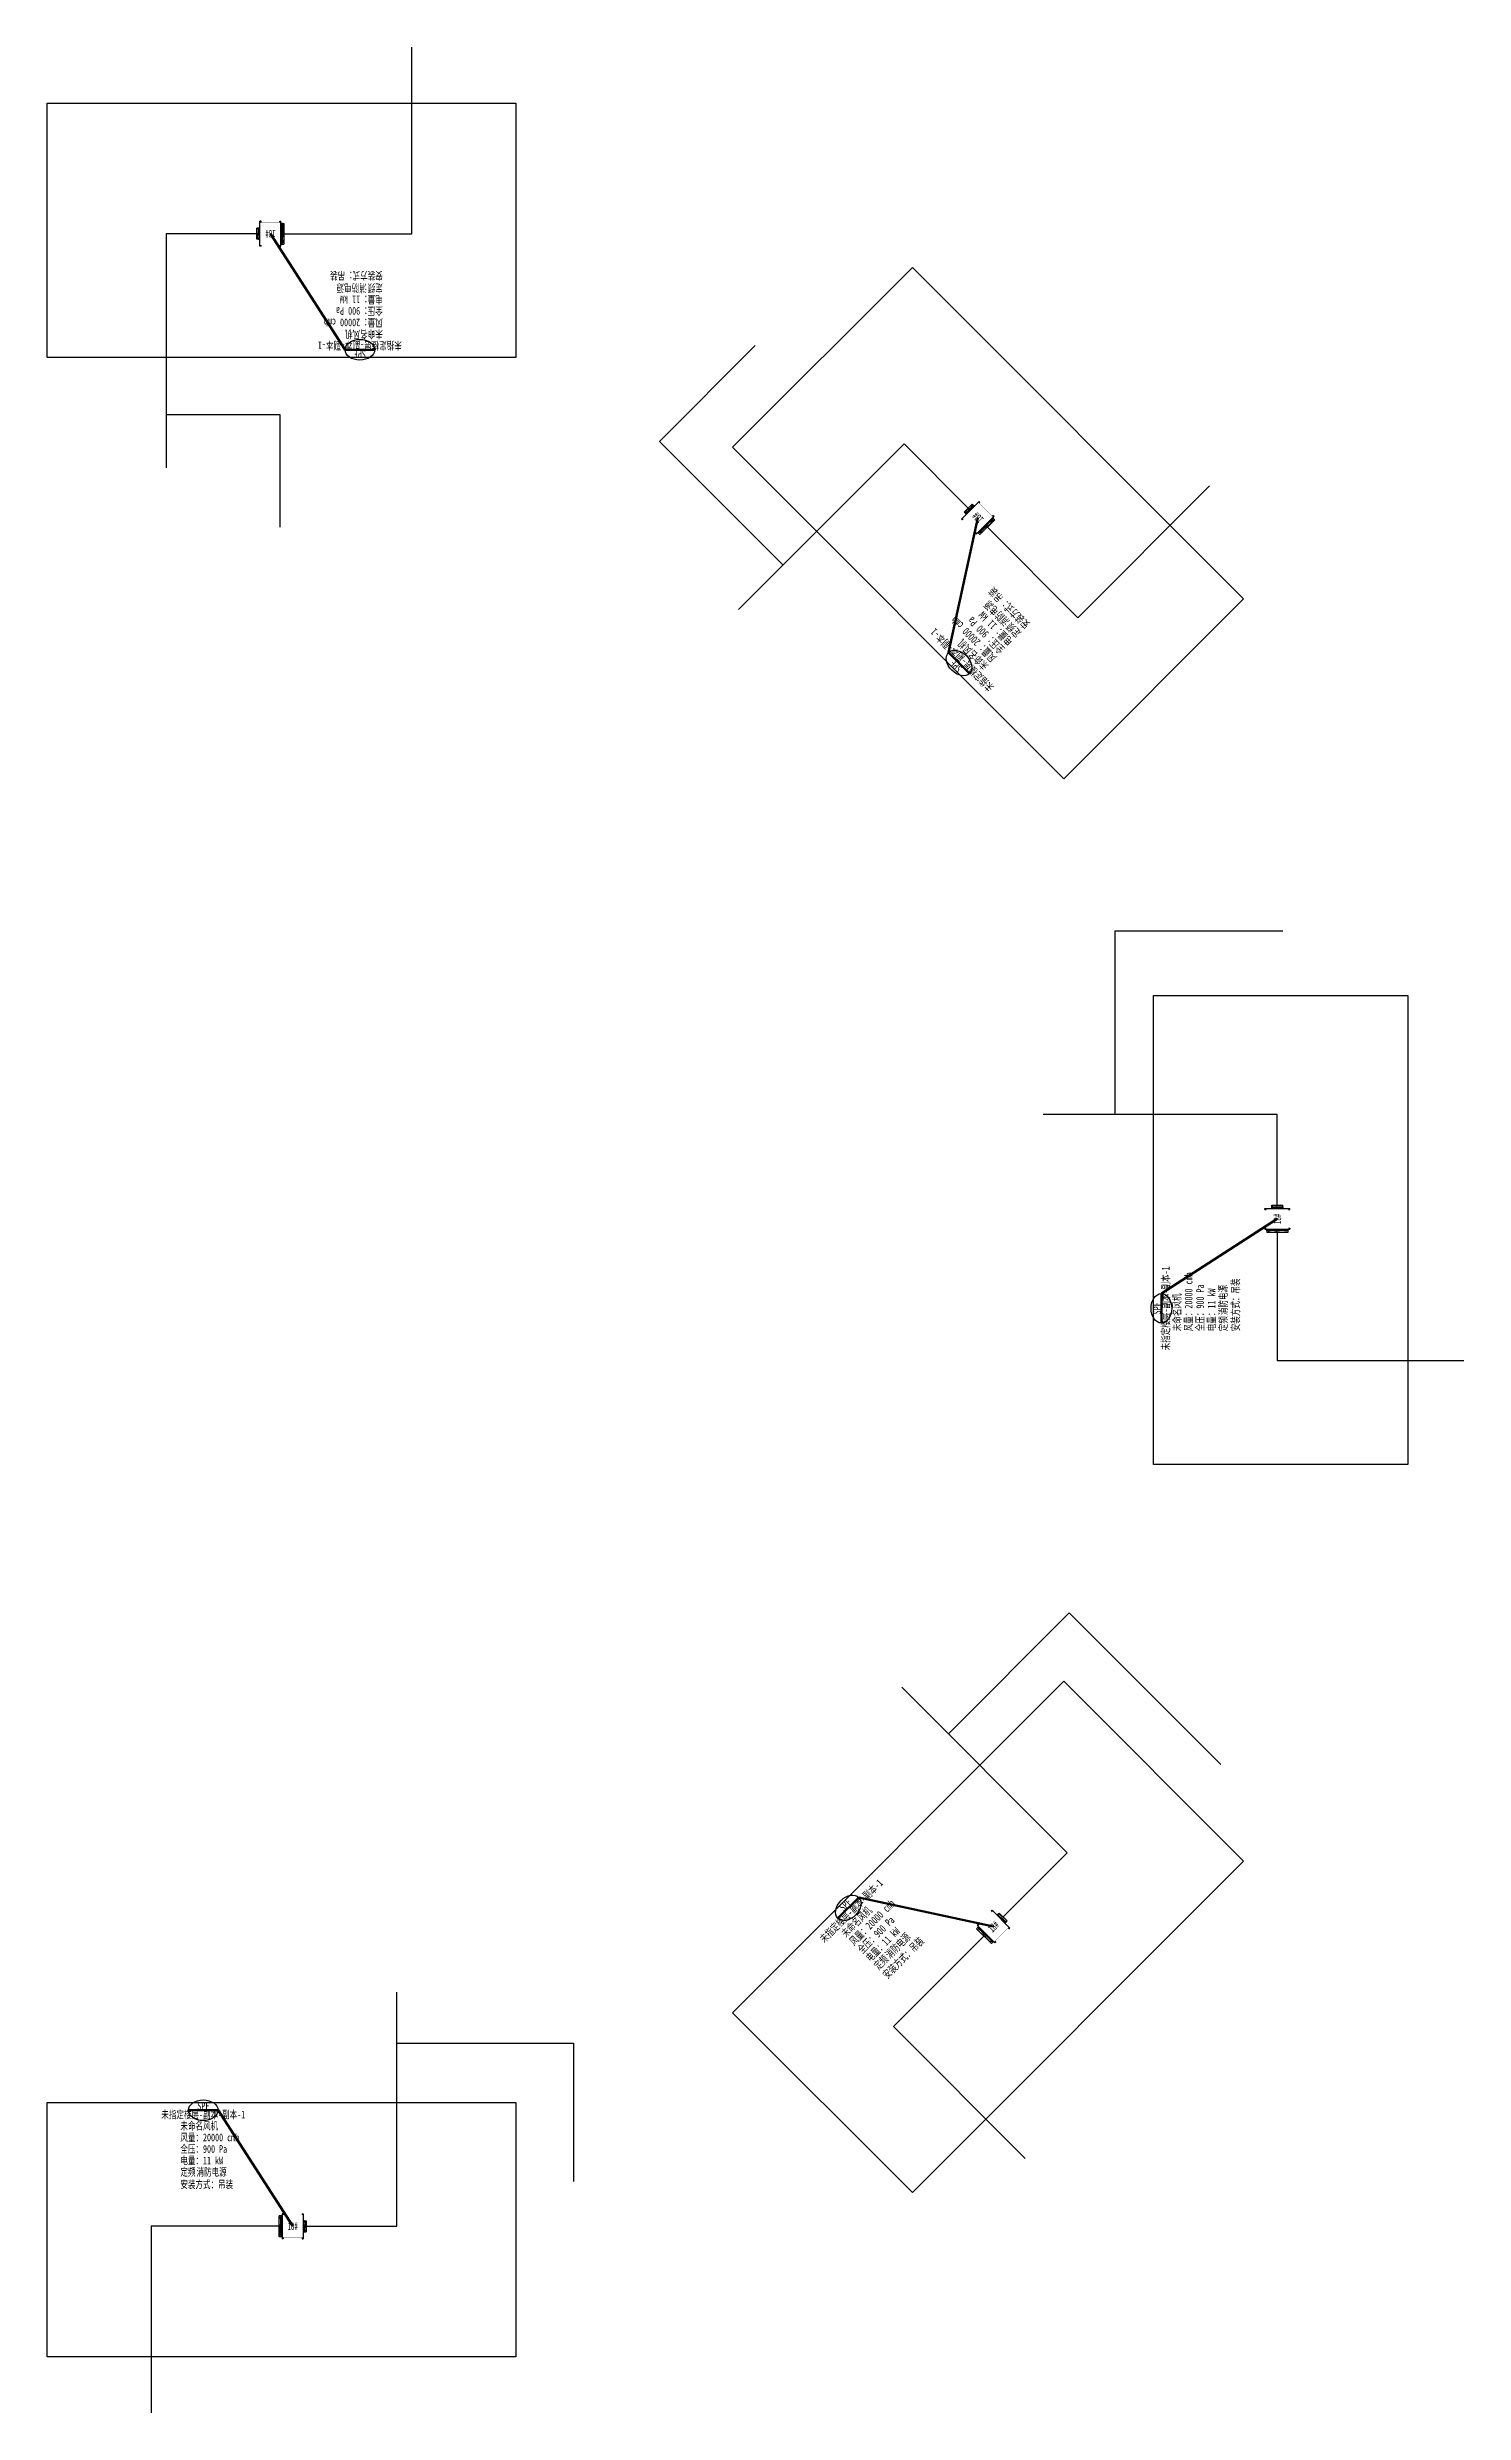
# Model space of a CAD drawing. Header units: inches. Extents: x 18625 to 740902, y -192685 to 58033.
# Drawn here: x 376830 to 445926, y -192685 to -77349 of the extents above; entities that cross this region are included whole.
import ezdxf
from ezdxf.enums import TextEntityAlignment as Align

# ---------------------------------------------------------------- set-up
doc = ezdxf.new("R2010")
doc.units = ezdxf.units.IN
doc.header["$MEASUREMENT"] = 0
doc.layers.add('H-DIMS-FANS', color=7, linetype='Continuous')
doc.layers.add('H-FIRE-FBOX', color=161, linetype='Continuous')
doc.styles.add('TH-STYLE1', font='STFANGSO.TTF', dxfattribs={"width": 0.7})

# ---------------------------------------------------------------- blocks, each defined once
blk = doc.blocks.new('*U5')
for p, q in [((1440, 510), (1340, 510)), ((1340, -510), (1340, 510)), ((1440, -540), (1440, 540)), ((1490, 510), (1440, 510)), ((1540, 610), (1490, 610)), ((1490, 610), (1490, -610)), ((1540, 610), (1540, 550)), ((2460, 610), (2510, 610)), ((2460, 610), (2460, 550)), ((2510, 610), (2510, -610)), ((2560, 270), (2510, 270)), ((2560, -300), (2560, 300)), ((2560, 270), (2660, 270)), ((2660, 270), (2660, -270)), ((1440, -510), (1340, -510)), ((1490, -510), (1440, -510)), ((1540, -610), (1490, -610)), ((1540, -550), (1540, -610)), ((2460, -550), (2460, -610)), ((2460, -610), (2510, -610)), ((2560, -270), (2510, -270)), ((2560, -270), (2660, -270))]:
    blk.add_line(p, q)
at = {"const_width": 6}
blk.add_lwpolyline([(1718, -550), (1520, -550, -0.4142136), (1490, -520), (1490, 520, -0.4142136), (1520, 550), (2480, 550, -0.4142136), (2510, 520), (2510, -520, -0.4142136), (2480, -550), (1718, -550)], format="xyb", dxfattribs=at)
for centre, radius, start, end in [((2145, -228), 787, 163.16365, 196.83635), ((638, 228), 787, 343.16365, 16.83635), ((2885, -129), 303, 154.7763, 205.2237), ((2337, 129), 303, 334.7763, 25.2237)]:
    blk.add_arc(centre, radius, start, end)
at = {"layer": 'H-DIMS-FANS', "linetype": 'ByBlock', "lineweight": 100}
blk.add_line((-3083, 5655), (-1643, 5655), dxfattribs=at)
blk.add_lwpolyline([(-1643, 5655), (2000, 0)], dxfattribs=at)
at = {"layer": 'H-DIMS-FANS'}
blk.add_ellipse((-2363, 5655), major_axis=(-720, 0), ratio=0.7, dxfattribs=at)
at = {"style": 'TH-STYLE1', "width": 0.55}
blk.add_text('18#', height=375, dxfattribs=at).set_placement((2000, 0), align=Align.MIDDLE)
at = {"layer": 'H-DIMS-FANS', "style": 'TH-STYLE1', "width": 0.7}
for tag, p in [('设备符号', (-2363, 5865)), ('楼层-编号', (-2363, 5445))]:
    blk.add_attdef(tag, text='', height=375, dxfattribs=at).set_placement(p, align=Align.MIDDLE_CENTER)
for tag, p in [('风机功能', (-3479, 4704)), ('全压', (-3479, 3579)), ('风量', (-3479, 4142)), ('定频', (-3479, 2454)), ('电量', (-3479, 3017)), ('消防电源', (-2692, 2454)), ('备注', (-3479, 1242)), ('安装方式', (-3479, 1848))]:
    blk.add_attdef(tag, p, '', height=375, dxfattribs=at)

msp = doc.modelspace()

# ---------------------------------------------------------------- linework, layer by layer
for points in [[(388376, -86442), (394615, -86442), (394615, -77349)], [(387056, -86442), (382631, -86442), (382631, -97860)], [(412722, -102595), (406693, -96566), (411365, -91894)], [(382631, -95255), (388166, -95255), (388166, -100748)], [(421756, -99819), (418627, -96690), (410553, -104763)], [(422689, -100752), (427101, -105164), (433530, -98734)], [(428923, -129389), (428923, -120424), (437099, -120424)], [(436833, -133814), (436833, -129389), (425416, -129389)], [(436833, -135134), (436833, -141373), (445926, -141373)], [(420785, -159585), (426685, -153685), (434081, -161081)], [(423457, -168514), (426586, -165385), (418512, -157311)], [(422523, -169447), (418112, -173859), (424541, -180289)], [(389461, -183592), (393886, -183592), (393886, -172174)], [(393886, -174670), (402505, -174670), (402505, -181409)], [(388141, -183592), (381902, -183592), (381902, -192685)]]:
    msp.add_lwpolyline(points)
for points in [[(399687, -92474), (376830, -92474), (376830, -80072), (399687, -80072)], [(426422, -113016), (410259, -96853), (419029, -88084), (435191, -104247)], [(430801, -146446), (430801, -123588), (443203, -123588), (443203, -146446)], [(410259, -173180), (426422, -157018), (435191, -165787), (419029, -181950)], [(376830, -177560), (399687, -177560), (399687, -189961), (376830, -189961)]]:
    msp.add_lwpolyline(points, close=True)

# ---------------------------------------------------------------- block references
at = {"layer": 'H-FIRE-FBOX'}
ref = msp.add_blockref('*U5', (389716, -86442), dxfattribs=dict(at, rotation=180))
ref.add_attrib('设备符号', 'SPF', dxfattribs={"layer": 'H-DIMS-FANS', "height": 375, "rotation": 180, "style": 'TH-STYLE1', "width": 0.7}).set_placement((392079, -92307), align=Align.MIDDLE_CENTER)
ref.add_attrib('楼层-编号', '未指定楼层-副本-副本-1', dxfattribs={"layer": 'H-DIMS-FANS', "height": 375, "rotation": 180, "style": 'TH-STYLE1', "width": 0.7}).set_placement((392079, -91887), align=Align.MIDDLE_CENTER)
ref.add_attrib('风机功能', '未命名风机', (393195, -91146), dxfattribs={"layer": 'H-DIMS-FANS', "height": 375, "rotation": 180, "style": 'TH-STYLE1', "width": 0.7})
ref.add_attrib('风量', '风量：20000 cmh', (393195, -90584), dxfattribs={"layer": 'H-DIMS-FANS', "height": 375, "rotation": 180, "style": 'TH-STYLE1', "width": 0.7})
ref.add_attrib('全压', '全压：900 Pa', (393195, -90021), dxfattribs={"layer": 'H-DIMS-FANS', "height": 375, "rotation": 180, "style": 'TH-STYLE1', "width": 0.7})
ref.add_attrib('电量', '电量：11 kW', (393195, -89459), dxfattribs={"layer": 'H-DIMS-FANS', "height": 375, "rotation": 180, "style": 'TH-STYLE1', "width": 0.7})
ref.add_attrib('定频', '定频', (393195, -88896), dxfattribs={"layer": 'H-DIMS-FANS', "height": 375, "rotation": 180, "style": 'TH-STYLE1', "width": 0.7})
ref.add_attrib('消防电源', '消防电源', (392407, -88896), dxfattribs={"layer": 'H-DIMS-FANS', "height": 375, "rotation": 180, "style": 'TH-STYLE1', "width": 0.7})
ref.add_attrib('安装方式', '安装方式：吊装', (393195, -88290), dxfattribs={"layer": 'H-DIMS-FANS', "height": 375, "rotation": 180, "style": 'TH-STYLE1', "width": 0.7})
ref = msp.add_blockref('*U5', (423636, -101699), dxfattribs=dict(at, rotation=135))
ref.add_attrib('设备符号', 'SPF', dxfattribs={"layer": 'H-DIMS-FANS', "height": 375, "rotation": 135, "style": 'TH-STYLE1', "width": 0.7}).set_placement((421160, -107518), align=Align.MIDDLE_CENTER)
ref.add_attrib('楼层-编号', '未指定楼层-副本-副本-1', dxfattribs={"layer": 'H-DIMS-FANS', "height": 375, "rotation": 135, "style": 'TH-STYLE1', "width": 0.7}).set_placement((421457, -107221), align=Align.MIDDLE_CENTER)
ref.add_attrib('风机功能', '未命名风机', (422770, -107486), dxfattribs={"layer": 'H-DIMS-FANS', "height": 375, "rotation": 135, "style": 'TH-STYLE1', "width": 0.7})
ref.add_attrib('风量', '风量：20000 cmh', (423168, -107089), dxfattribs={"layer": 'H-DIMS-FANS', "height": 375, "rotation": 135, "style": 'TH-STYLE1', "width": 0.7})
ref.add_attrib('全压', '全压：900 Pa', (423566, -106691), dxfattribs={"layer": 'H-DIMS-FANS', "height": 375, "rotation": 135, "style": 'TH-STYLE1', "width": 0.7})
ref.add_attrib('电量', '电量：11 kW', (423963, -106293), dxfattribs={"layer": 'H-DIMS-FANS', "height": 375, "rotation": 135, "style": 'TH-STYLE1', "width": 0.7})
ref.add_attrib('定频', '定频', (424361, -105895), dxfattribs={"layer": 'H-DIMS-FANS', "height": 375, "rotation": 135, "style": 'TH-STYLE1', "width": 0.7})
ref.add_attrib('消防电源', '消防电源', (423804, -105338), dxfattribs={"layer": 'H-DIMS-FANS', "height": 375, "rotation": 135, "style": 'TH-STYLE1', "width": 0.7})
ref.add_attrib('安装方式', '安装方式：吊装', (424790, -105467), dxfattribs={"layer": 'H-DIMS-FANS', "height": 375, "rotation": 135, "style": 'TH-STYLE1', "width": 0.7})
ref = msp.add_blockref('*U5', (436833, -136474), dxfattribs=dict(at, rotation=90))
ref.add_attrib('设备符号', 'SPF', dxfattribs={"layer": 'H-DIMS-FANS', "height": 375, "rotation": 90, "style": 'TH-STYLE1', "width": 0.7}).set_placement((430968, -138837), align=Align.MIDDLE_CENTER)
ref.add_attrib('楼层-编号', '未指定楼层-副本-副本-1', dxfattribs={"layer": 'H-DIMS-FANS', "height": 375, "rotation": 90, "style": 'TH-STYLE1', "width": 0.7}).set_placement((431388, -138837), align=Align.MIDDLE_CENTER)
ref.add_attrib('风机功能', '未命名风机', (432129, -139953), dxfattribs={"layer": 'H-DIMS-FANS', "height": 375, "rotation": 90, "style": 'TH-STYLE1', "width": 0.7})
ref.add_attrib('风量', '风量：20000 cmh', (432691, -139953), dxfattribs={"layer": 'H-DIMS-FANS', "height": 375, "rotation": 90, "style": 'TH-STYLE1', "width": 0.7})
ref.add_attrib('全压', '全压：900 Pa', (433254, -139953), dxfattribs={"layer": 'H-DIMS-FANS', "height": 375, "rotation": 90, "style": 'TH-STYLE1', "width": 0.7})
ref.add_attrib('电量', '电量：11 kW', (433816, -139953), dxfattribs={"layer": 'H-DIMS-FANS', "height": 375, "rotation": 90, "style": 'TH-STYLE1', "width": 0.7})
ref.add_attrib('定频', '定频', (434379, -139953), dxfattribs={"layer": 'H-DIMS-FANS', "height": 375, "rotation": 90, "style": 'TH-STYLE1', "width": 0.7})
ref.add_attrib('消防电源', '消防电源', (434379, -139166), dxfattribs={"layer": 'H-DIMS-FANS', "height": 375, "rotation": 90, "style": 'TH-STYLE1', "width": 0.7})
ref.add_attrib('安装方式', '安装方式：吊装', (434985, -139953), dxfattribs={"layer": 'H-DIMS-FANS', "height": 375, "rotation": 90, "style": 'TH-STYLE1', "width": 0.7})
ref = msp.add_blockref('*U5', (421576, -170395), dxfattribs=dict(at, rotation=44.99999999999999))
ref.add_attrib('设备符号', 'SPF', dxfattribs={"layer": 'H-DIMS-FANS', "height": 375, "rotation": 45, "style": 'TH-STYLE1', "width": 0.7}).set_placement((415758, -167918), align=Align.MIDDLE_CENTER)
ref.add_attrib('楼层-编号', '未指定楼层-副本-副本-1', dxfattribs={"layer": 'H-DIMS-FANS', "height": 375, "rotation": 45, "style": 'TH-STYLE1', "width": 0.7}).set_placement((416054, -168215), align=Align.MIDDLE_CENTER)
ref.add_attrib('风机功能', '未命名风机', (415789, -169528), dxfattribs={"layer": 'H-DIMS-FANS', "height": 375, "rotation": 45, "style": 'TH-STYLE1', "width": 0.7})
ref.add_attrib('风量', '风量：20000 cmh', (416187, -169926), dxfattribs={"layer": 'H-DIMS-FANS', "height": 375, "rotation": 45, "style": 'TH-STYLE1', "width": 0.7})
ref.add_attrib('全压', '全压：900 Pa', (416585, -170324), dxfattribs={"layer": 'H-DIMS-FANS', "height": 375, "rotation": 45, "style": 'TH-STYLE1', "width": 0.7})
ref.add_attrib('电量', '电量：11 kW', (416982, -170722), dxfattribs={"layer": 'H-DIMS-FANS', "height": 375, "rotation": 45, "style": 'TH-STYLE1', "width": 0.7})
ref.add_attrib('定频', '定频', (417380, -171119), dxfattribs={"layer": 'H-DIMS-FANS', "height": 375, "rotation": 45, "style": 'TH-STYLE1', "width": 0.7})
ref.add_attrib('消防电源', '消防电源', (417937, -170563), dxfattribs={"layer": 'H-DIMS-FANS', "height": 375, "rotation": 45, "style": 'TH-STYLE1', "width": 0.7})
ref.add_attrib('安装方式', '安装方式：吊装', (417809, -171548), dxfattribs={"layer": 'H-DIMS-FANS', "height": 375, "rotation": 45, "style": 'TH-STYLE1', "width": 0.7})
ref = msp.add_blockref('*U5', (386801, -183592), dxfattribs=at)
ref.add_attrib('设备符号', 'SPF', dxfattribs={"layer": 'H-DIMS-FANS', "height": 375, "style": 'TH-STYLE1', "width": 0.7}).set_placement((384439, -177726), align=Align.MIDDLE_CENTER)
ref.add_attrib('楼层-编号', '未指定楼层-副本-副本-1', dxfattribs={"layer": 'H-DIMS-FANS', "height": 375, "style": 'TH-STYLE1', "width": 0.7}).set_placement((384439, -178146), align=Align.MIDDLE_CENTER)
ref.add_attrib('风机功能', '未命名风机', (383322, -178887), dxfattribs={"layer": 'H-DIMS-FANS', "height": 375, "style": 'TH-STYLE1', "width": 0.7})
ref.add_attrib('风量', '风量：20000 cmh', (383322, -179450), dxfattribs={"layer": 'H-DIMS-FANS', "height": 375, "style": 'TH-STYLE1', "width": 0.7})
ref.add_attrib('全压', '全压：900 Pa', (383322, -180012), dxfattribs={"layer": 'H-DIMS-FANS', "height": 375, "style": 'TH-STYLE1', "width": 0.7})
ref.add_attrib('电量', '电量：11 kW', (383322, -180575), dxfattribs={"layer": 'H-DIMS-FANS', "height": 375, "style": 'TH-STYLE1', "width": 0.7})
ref.add_attrib('定频', '定频', (383322, -181137), dxfattribs={"layer": 'H-DIMS-FANS', "height": 375, "style": 'TH-STYLE1', "width": 0.7})
ref.add_attrib('消防电源', '消防电源', (384110, -181137), dxfattribs={"layer": 'H-DIMS-FANS', "height": 375, "style": 'TH-STYLE1', "width": 0.7})
ref.add_attrib('安装方式', '安装方式：吊装', (383322, -181743), dxfattribs={"layer": 'H-DIMS-FANS', "height": 375, "style": 'TH-STYLE1', "width": 0.7})

doc.saveas('drawing.dxf')
